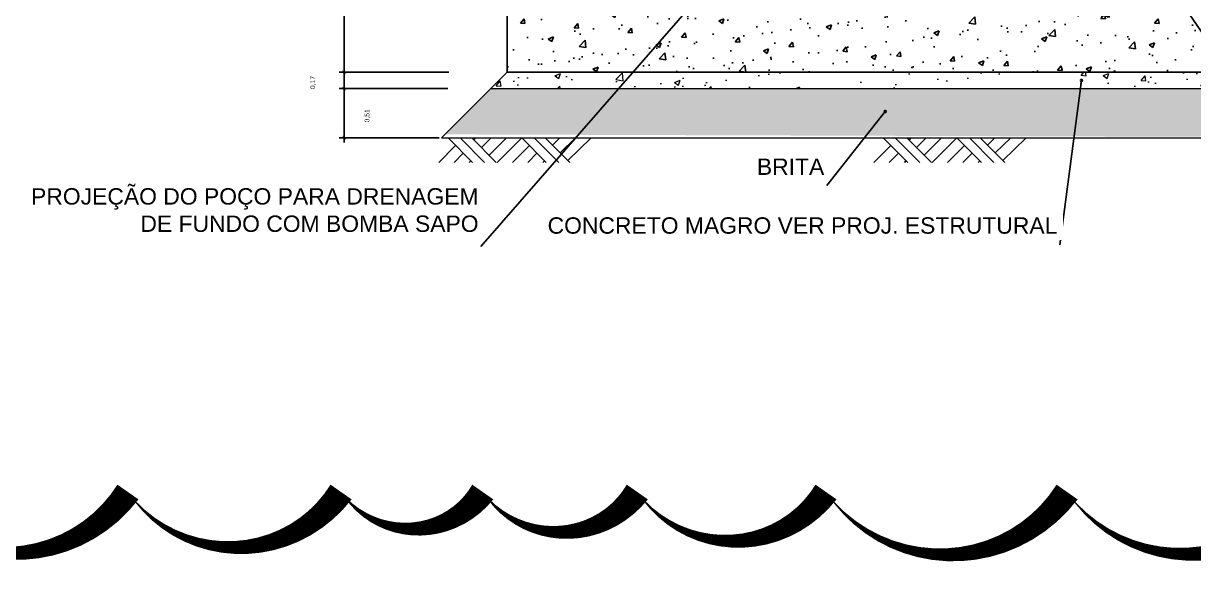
# Model space of a CAD drawing. Extents: x -160 to 364724, y -100 to 7353297.
# Drawn here: x 360673.33 to 360685.47, y 7352432.59 to 7352438.27 of the extents above; entities that cross this region are included whole.
import ezdxf

# ---------------------------------------------------------------- set-up
doc = ezdxf.new("R2010")
doc.units = 0
doc.header["$LTSCALE"] = 5
for name, color, linetype in [('01-CONTINUA', 1, 'Continuous'), ('GER-SIMBOLOS', 1, 'Continuous'), ('HACHURAS', 1, 'Continuous'), ('PAREDE CONCRETO CORTE', 5, 'Continuous'), ('SANC_COTAS', 1, 'Continuous'), ('VEGETAÇÃO', 7, 'Continuous')]:
    doc.layers.add(name, color=color, linetype=linetype)
doc.styles.add('R-80', font='arial.ttf')
doc.dimstyles.new('GERAL - 25', dxfattribs={"dimscale": 0.025, "dimtxt": 2, "dimasz": 1.5, "dimexe": 2, "dimexo": 1, "dimgap": 1, "dimtad": 1, "dimzin": 0, "dimtxsty": 'R-80', "dimblk": 'ARCHTICK', "dimcen": 0, "dimdle": 2, "dimclrd": 1, "dimclre": 1, "dimclrt": 2, "dimadec": 0, "dimazin": 0, "dimtfac": 0.5, "dimtmove": 2, "dimatfit": 3, "dimldrblk": 'OPEN90', "dimfxl": 1, "dimtolj": 1, "dimtzin": 0, "dimarcsym": 0})
doc.dimstyles.new('LEADER - 25', dxfattribs={"dimscale": 0.025, "dimtxt": 2, "dimasz": 1.5, "dimexe": 2, "dimexo": 1, "dimgap": 1, "dimtad": 1, "dimzin": 0, "dimtxsty": 'R-80', "dimcen": 0, "dimdle": 2, "dimclrd": 1, "dimclre": 1, "dimclrt": 2, "dimadec": 0, "dimazin": 0, "dimtfac": 0.5, "dimtmove": 2, "dimatfit": 3, "dimfxl": 1, "dimtolj": 1, "dimtzin": 0, "dimarcsym": 0})

# ---------------------------------------------------------------- blocks, each defined once
blk = doc.blocks.new('_ARCHTICK')
at = {"color": 0, "linetype": 'ByBlock', "const_width": 0.15}
blk.add_lwpolyline([(-0.5, -0.5), (0.5, 0.5)], dxfattribs=at)
blk = doc.blocks.new('*D386')
at = {"layer": 'Defpoints', "color": 0, "transparency": 16777216}
for p in [(360676.657, 7352437.761), (360677.768, 7352437.761), (360677.756, 7352437.592)]:
    blk.add_point(p, dxfattribs=at)
at = {"layer": 'SANC_COTAS', "color": 1, "lineweight": -2, "transparency": 16777216}
for p, q in [((360677.743, 7352437.761), (360676.607, 7352437.761)), ((360676.657, 7352437.542), (360676.657, 7352437.811)), ((360677.731, 7352437.592), (360676.607, 7352437.592))]:
    blk.add_line(p, q, dxfattribs=at)
at = {"layer": 'SANC_COTAS', "color": 1, "lineweight": -2, "transparency": 16777216, "xscale": 0.03750000000000001, "yscale": 0.03750000000000001, "zscale": 0.03750000000000001}
for p, rotation in [((360676.657, 7352437.761), 90), ((360676.657, 7352437.592), 270)]:
    blk.add_blockref('_ARCHTICK', p, dxfattribs=dict(at, rotation=rotation))
at = {"layer": 'SANC_COTAS', "color": 2, "transparency": 16777216, "insert": (360676.335, 7352437.655), "char_height": 0.05, "attachment_point": 5, "rotation": 90, "style": 'R-80'}
blk.add_mtext('\\A1;0,17', dxfattribs=at)
blk = doc.blocks.new('_Open90')
at = {"color": 0, "linetype": 'ByBlock', "lineweight": -2}
for p, q in [((0, 0), (-1, 0)), ((-0.5, 0.5), (0, 0)), ((0, 0), (-0.5, -0.5))]:
    blk.add_line(p, q, dxfattribs=at)
blk = doc.blocks.new('*D387')
at = {"layer": 'Defpoints', "color": 0, "transparency": 16777216}
for p in [(360676.657, 7352439.459), (360677.768, 7352439.459), (360677.768, 7352437.762)]:
    blk.add_point(p, dxfattribs=at)
at = {"layer": 'SANC_COTAS', "color": 1, "lineweight": -2, "transparency": 16777216}
for p, q in [((360677.743, 7352439.459), (360676.607, 7352439.459)), ((360676.657, 7352437.712), (360676.657, 7352439.509)), ((360677.743, 7352437.762), (360676.607, 7352437.762))]:
    blk.add_line(p, q, dxfattribs=at)
at = {"layer": 'SANC_COTAS', "color": 1, "lineweight": -2, "transparency": 16777216, "xscale": 0.03750000000000001, "yscale": 0.03750000000000001, "zscale": 0.03750000000000001}
for p, rotation in [((360676.657, 7352439.459), 90), ((360676.657, 7352437.762), 270)]:
    blk.add_blockref('_ARCHTICK', p, dxfattribs=dict(at, rotation=rotation))
at = {"layer": 'SANC_COTAS', "color": 2, "transparency": 16777216, "insert": (360676.847, 7352438.611), "char_height": 0.05, "attachment_point": 5, "rotation": 90, "style": 'R-80'}
blk.add_mtext('\\A1;1,70', dxfattribs=at)
blk = doc.blocks.new('*D388')
at = {"layer": 'Defpoints', "color": 0, "transparency": 16777216}
for p in [(360676.657, 7352437.592), (360677.756, 7352437.592), (360677.667, 7352437.083)]:
    blk.add_point(p, dxfattribs=at)
at = {"layer": 'SANC_COTAS', "color": 1, "lineweight": -2, "transparency": 16777216}
for p, q in [((360677.731, 7352437.592), (360676.607, 7352437.592)), ((360676.657, 7352437.033), (360676.657, 7352437.642)), ((360677.642, 7352437.083), (360676.607, 7352437.083))]:
    blk.add_line(p, q, dxfattribs=at)
at = {"layer": 'SANC_COTAS', "color": 1, "lineweight": -2, "transparency": 16777216, "xscale": 0.03750000000000001, "yscale": 0.03750000000000001, "zscale": 0.03750000000000001}
for p, rotation in [((360676.657, 7352437.592), 90), ((360676.657, 7352437.083), 270)]:
    blk.add_blockref('_ARCHTICK', p, dxfattribs=dict(at, rotation=rotation))
at = {"layer": 'SANC_COTAS', "color": 2, "transparency": 16777216, "insert": (360676.899, 7352437.309), "char_height": 0.05, "attachment_point": 5, "rotation": 90, "style": 'R-80'}
blk.add_mtext('\\A1;0,51', dxfattribs=at)
blk = doc.blocks.new('*U364')
at = {"layer": 'GER-SIMBOLOS'}
for p, q in [((-0.587, -0.3), (-0.287, 0)), ((-0.454, -0.3), (-0.154, 0)), ((-0.3, -0.3), (0, 0)), ((0.3, -0.3), (0, 0)), ((0.31, -0.3), (0.61, 0)), ((0.453, -0.3), (0.753, 0)), ((0.599, -0.3), (0.899, 0)), ((-0.563, -0.276), (-0.849, 0)), ((-0.47, -0.183), (-0.659, 0)), ((-0.377, -0.089), (-0.466, 0)), ((0.113, -0.3), (-0.094, -0.094)), ((0.393, -0.207), (0.186, 0)), ((0.486, -0.114), (0.373, 0)), ((0.579, -0.021), (0.559, 0)), ((1.013, -0.3), (0.806, -0.094)), ((-0.26, -0.3), (-0.28, -0.28)), ((-0.074, -0.3), (-0.187, -0.187)), ((0.64, -0.3), (0.62, -0.28)), ((0.826, -0.3), (0.713, -0.187))]:
    blk.add_line(p, q, dxfattribs=at)
blk = doc.blocks.new('*U365')
at = {"layer": 'GER-SIMBOLOS'}
for p, q in [((-0.587, -0.3), (-0.287, 0)), ((-0.454, -0.3), (-0.154, 0)), ((-0.3, -0.3), (0, 0)), ((0.3, -0.3), (0, 0)), ((0.31, -0.3), (0.61, 0)), ((0.453, -0.3), (0.753, 0)), ((0.599, -0.3), (0.899, 0)), ((-0.563, -0.276), (-0.849, 0)), ((-0.47, -0.183), (-0.659, 0)), ((-0.377, -0.089), (-0.466, 0)), ((0.113, -0.3), (-0.094, -0.094)), ((0.393, -0.207), (0.186, 0)), ((0.486, -0.114), (0.373, 0)), ((0.579, -0.021), (0.559, 0)), ((1.013, -0.3), (0.806, -0.094)), ((-0.26, -0.3), (-0.28, -0.28)), ((-0.074, -0.3), (-0.187, -0.187)), ((0.64, -0.3), (0.62, -0.28)), ((0.826, -0.3), (0.713, -0.187))]:
    blk.add_line(p, q, dxfattribs=at)

msp = doc.modelspace()

# ---------------------------------------------------------------- hatches: boundary and pattern name
at = {"layer": '01-CONTINUA'}
h = msp.add_hatch(dxfattribs=at)
h.set_pattern_fill('GRAVEL', color=9, scale=0.013589)
h.set_pattern_definition([(228.0128, (360686.00542, 7352437.39104), (-2.76129573, -3.1064577), [0.046437, -4.597243]), (184.96974, (360685.974354, 7352437.356524), (4.141943593, 0.345161986), [0.079687, -7.888996]), (132.51045, (360685.894967, 7352437.34962), (3.451619664, -3.79678163), [0.056188, -5.5626415]), (267.2737, (360685.760354, 7352437.26333), (0.345161967, 6.903239325), [0.072566, -7.184049]), (292.83365, (360685.756902, 7352437.190846), (-1.72580983, 4.141943595), [0.071157, -7.044539]), (357.2737, (360685.784515, 7352437.125265), (-6.903239325, 0.345161967), [0.072566, -7.184049]), (37.69424, (360685.856999, 7352437.121814), (-4.487105561, -3.451619663), [0.095965, -9.500531]), (72.25533, (360685.932935, 7352437.180491), (2.416133764, 7.593563257), [0.090601, -8.96949]), (121.42957, (360685.960548, 7352437.266782), (-2.76129573, 4.48710556), [0.072812, -7.208388]), (175.23636, (360685.92258, 7352437.32891), (3.79678163, -0.34516197), [0.083126, -4.073174]), (222.39744, (360685.839741, 7352437.335814), (-4.141943595, -3.796781629), [0.1075, -10.6425083]), (138.81407, (360686.102064, 7352437.25988), (-2.41613376, 2.0709718), [0.036691, -3.632431]), (171.46923, (360686.074451, 7352437.28404), (4.48710556, -0.69032393), [0.0698045, -6.910664]), (225, (360686.00542, 7352437.2944), (-5e-17, -0.345162), [0.048813, -0.43932]), (203.1986, (360685.981258, 7352437.335814), (1.72580983, 0.69032393), [0.026287, -2.602388]), (291.8014, (360685.957096, 7352437.32546), (-0.34516197, 1.0354859), [0.037175, -1.821579]), (30.96376, (360685.9709, 7352437.290943), (1.0354859, 0.69032393), [0.060379, -1.952244]), (161.565, (360686.02268, 7352437.32201), (0.690324, -0.345162), [0.04366, -1.047838]), (16.38954, (360685.756902, 7352437.32546), (3.451619663, 1.0354859), [0.061163, -6.055123]), (70.34618, (360685.81558, 7352437.342717), (-1.380647865, -3.79678163), [0.051312, -5.079889]), (293.1986, (360686.022677, 7352437.39104), (-0.69032393, 1.72580983), [0.052573, -2.576102]), (343.61046, (360686.043387, 7352437.342717), (-3.451619663, 1.0354859), [0.061163, -6.055123]), (339.44395, (360685.756902, 7352437.11146), (-1.72580983, 0.69032393), [0.058981, -2.890084]), (294.77514, (360685.812128, 7352437.09075), (-1.72580983, 3.79678163), [0.04942, -4.892548]), (66.8014, (360686.02613, 7352437.04588), (0.69032393, 1.72580983), [0.052573, -2.576102]), (17.35402, (360686.046838, 7352437.0942), (-4.48710556, -1.380647865), [0.05786, -5.728109]), (69.44395, (360685.857, 7352437.045878), (-0.69032393, -1.72580983), [0.029491, -2.919574]), (101.3099, (360686.00542, 7352437.04588), (-0.34516197, 1.38064787), [0.0176, -1.742388]), (165.9638, (360686.00197, 7352437.06314), (1.0354859, -0.345162), [0.071157, -1.351982]), (186.009, (360685.932935, 7352437.080394), (3.451619663, 0.345161966), [0.065943, -6.528367]), (303.6901, (360685.9709, 7352437.25988), (-0.345162, 0.6903239), [0.04978, -1.194719]), (353.15723, (360685.998516, 7352437.218459), (5.867753426, -0.690323932), [0.08691, -8.6040465]), (60.9454, (360686.084806, 7352437.208104), (-1.38064787, -2.41613376), [0.035536, -3.518123]), (90, (360686.10206, 7352437.23917), (-0.345162, 0.345162), [0.02071, -0.324452]), (120.25644, (360685.926032, 7352437.09075), (1.380647865, -2.416133764), [0.047951, -4.747192]), (48.0128, (360685.90187, 7352437.132168), (2.76129573, 3.1064577), [0.092873, -4.550806]), (0, (360685.964, 7352437.2012), (0.345162, 0.345162), [0.089742, -0.25542]), (325.30485, (360686.053742, 7352437.2012), (3.451619664, -2.41613376), [0.054575, -5.402915]), (254.0546, (360686.098613, 7352437.170136), (-0.34516197, -1.38064787), [0.050256, -2.462561]), (207.64598, (360686.084806, 7352437.121814), (-6.55807736, -3.451619662), [0.081826, -8.10077]), (175.42608, (360686.012322, 7352437.083846), (-4.487105561, 0.345161966), [0.086566, -8.570052])])
h.paths.add_polyline_path([(360678.176, 7352437.592), (360687.872, 7352437.592), (360688.38, 7352437.083), (360677.7, 7352437.117)])
at = {"layer": 'HACHURAS', "lineweight": 9}
h = msp.add_hatch(dxfattribs=at)
h.set_pattern_fill('AR-CONC', color=256, scale=0.003397, style=0)
h.set_pattern_definition([(50, (360781.97795, 7352489.21147), (0.6189293, -0.0541493), [0.064718, -0.7118966]), (355, (360781.97795, 7352489.21147), (-0.1197312, 0.6490704), [0.0517743, -0.5695192]), (100.45144, (360782.0295, 7352489.20695), (0.499198, 0.594921), [0.0550017, -0.6050195]), (46.1842, (360781.97795, 7352489.38405), (0.920927, -0.142829), [0.097077, -1.067845]), (96.6356, (360782.0547, 7352489.3721), (0.8065244, 0.840572), [0.082503, -0.90753]), (351.18415, (360781.97795, 7352489.384), (0.806524, 0.840572), [0.077661, -0.854275]), (21, (360782.06424, 7352489.3409), (0.515074, -0.3474218), [0.064718, -0.7118966]), (326, (360782.06424, 7352489.3409), (0.2099578, 0.625735), [0.0517743, -0.5695172]), (71.45144, (360782.10716, 7352489.31195), (0.7250318, 0.2783132), [0.0550017, -0.6050184]), (37.5, (360781.97795, 7352489.21147), (0.0104928, 0.28725574), [0, -0.562614, 0, -0.5781463, 0, -0.5716745]), (7.5, (360781.97795, 7352489.21147), (0.227004, 0.3403398), [0, -0.3296297, 0, -0.5496704, 0, -0.2178835]), (327.5, (360781.78552, 7352489.21147), (0.46063697, -0.01946205), [0, -0.2157262, 0, -0.6730658, 0, -0.8931066]), (317.5, (360781.69923, 7352489.21147), (0.5032339, 0.0863805), [0, -0.2804441, 0, -0.4469847, 0, -0.6342351])])
h.paths.add_polyline_path([(360678.346, 7352437.762), (360687.711, 7352437.762), (360687.872, 7352437.592), (360678.176, 7352437.592)])
at = {"layer": 'VEGETAÇÃO'}
h = msp.add_hatch(dxfattribs=at)
h.set_pattern_fill('AR-CONC', color=1, scale=0.003058)
h.set_pattern_definition([(50, (360687.0738, 7352439.2436), (0.557036, -0.048734), [0.058246, -0.640707]), (355, (360687.0738, 7352439.2436), (-0.107758, 0.584163), [0.046597, -0.512567]), (100.4514, (360687.1202, 7352439.2395), (0.449278, 0.53543), [0.0495, -0.544518]), (46.184, (360687.0738, 7352439.3989), (0.828834, -0.128546), [0.08737, -0.96106]), (96.636, (360687.1429, 7352439.3882), (0.72587, 0.756515), [0.07425, -0.81678]), (351.184, (360687.0738, 7352439.3989), (0.72587, 0.756515), [0.069895, -0.76885]), (21, (360687.15146, 7352439.36007), (0.463567, -0.31268), [0.058246, -0.640707]), (326, (360687.15146, 7352439.36007), (0.188962, 0.56316), [0.046597, -0.512566]), (71.4514, (360687.1901, 7352439.334), (0.65253, 0.250482), [0.0495, -0.544517]), (37.5, (360687.0738, 7352439.24358), (0.0094435, 0.25853), [0, -0.506353, 0, -0.520332, 0, -0.514507]), (7.5, (360687.0738, 7352439.24358), (0.204304, 0.306306), [0, -0.296667, 0, -0.494703, 0, -0.196095]), (327.5, (360686.90061, 7352439.24358), (0.4145733, -0.017516), [0, -0.194154, 0, -0.605759, 0, -0.803796]), (317.5, (360686.82295, 7352439.24358), (0.45291, 0.077742), [0, -0.2524, 0, -0.402286, 0, -0.570812])])
h.paths.add_polyline_path([(360678.346, 7352439.46), (360680.044, 7352439.46), (360678.566, 7352439.46), (360678.566, 7352439.206), (360678.787, 7352439.206), (360678.787, 7352439.46), (360687.28, 7352439.46), (360687.28, 7352439.206), (360687.501, 7352439.206), (360687.501, 7352439.46), (360686.023, 7352439.46), (360687.711, 7352439.46), (360687.711, 7352437.762), (360678.346, 7352437.762)])

# ---------------------------------------------------------------- linework, layer by layer
msp.add_lwpolyline([(360671.974, 7352433.408, 0, 0.267, 0.520567), (360674.415, 7352433.408, 0, 0.267, 0.520567), (360676.625, 7352433.408, 0, 0.267, 0.520567), (360678.095, 7352433.408, 0, 0.267, 0.520567), (360679.697, 7352433.408, 0, 0.267, 0.520567), (360681.654, 7352433.408, 0, 0.267, 0.520567), (360684.154, 7352433.408, 0, 0.267, 0.520567), (360686.631, 7352433.408, 0, 0.267, 0.520567), (360688.417, 7352433.408, 0, 0.267, 0.520567), (360691.034, 7352433.408, 0, 0.267, 0.520567), (360692.769, 7352433.408, 0, 0.267, 0.520567)], format="xyseb")
at = {"layer": 'PAREDE CONCRETO CORTE'}
msp.add_line((360678.346, 7352437.762), (360687.711, 7352437.762), dxfattribs=at)
at = {"layer": 'PAREDE CONCRETO CORTE', "flags": 128}
msp.add_lwpolyline([(360687.722, 7352439.46), (360687.722, 7352439.46), (360687.711, 7352437.762), (360678.346, 7352437.762), (360678.346, 7352439.46), (360678.346, 7352439.46)], dxfattribs=at)
at = {"layer": 'SANC_COTAS', "linetype": 'Continuous', "lineweight": 13}
msp.add_line((360678.176, 7352437.592), (360687.881, 7352437.592), dxfattribs=at)
msp.add_lwpolyline([(360678.347, 7352437.763), (360677.667, 7352437.083), (360688.38, 7352437.083), (360687.711, 7352437.762)], dxfattribs=at)

# ---------------------------------------------------------------- block references
at = {"layer": 'GER-SIMBOLOS', "xscale": -0.849315860434, "yscale": 0.849315860434, "zscale": 0.849315860434}
for name, p in [('*U365', (360678.498, 7352437.082)), ('*U364', (360683.01, 7352437.082))]:
    msp.add_blockref(name, p, dxfattribs=at)

# ---------------------------------------------------------------- dimensions: what is measured, and where the dimension line sits
at = {"layer": 'SANC_COTAS'}
for base, p1, p2, picture, middle in [((360676.657, 7352439.459), (360677.768, 7352437.762), (360677.768, 7352439.459), '*D387', (360676.847, 7352438.611)), ((360676.657, 7352437.761), (360677.756, 7352437.592), (360677.768, 7352437.761), '*D386', (360676.335, 7352437.655)), ((360676.657, 7352437.592), (360677.667, 7352437.083), (360677.756, 7352437.592), '*D388', (360676.899, 7352437.309))]:
    dim = msp.add_linear_dim(base=base, p1=p1, p2=p2, angle=90, dimstyle='GERAL - 25', dxfattribs=at)
    dim.commit()
    dim.dimension.update_dxf_attribs({"geometry": picture, "text_midpoint": middle, "dimtype": 160})

# ---------------------------------------------------------------- leaders
for points in [[(360684.263, 7352440.057), (360686.802, 7352436.348)], [(360680.69, 7352438.951), (360678.076, 7352435.953)]]:
    msp.add_leader(points, dimstyle='LEADER - 25', dxfattribs=at)
for points in [[(360684.303, 7352437.676), (360684.078, 7352435.971)], [(360682.268, 7352437.354), (360681.661, 7352436.588)]]:
    msp.add_leader(points, dimstyle='LEADER - 25', override={"dimldrblk": 'Dot'}, dxfattribs=at)

# ---------------------------------------------------------------- next in the draw order: wipeouts: each hides what was drawn before it
for points in [[(360680.894, 7352436.638), (360681.695, 7352436.638), (360681.695, 7352436.927), (360680.894, 7352436.927)], [(360673.387, 7352436.004), (360678.111, 7352436.004), (360678.111, 7352436.619), (360673.387, 7352436.619)], [(360678.727, 7352436.022), (360684.113, 7352436.022), (360684.113, 7352436.317), (360678.727, 7352436.317)]]:
    msp.add_wipeout(points).dxf.layer = 'SANC_COTAS'

# ---------------------------------------------------------------- next in the draw order: texts
at = {"layer": 'SANC_COTAS', "color": 2, "attachment_point": 3, "style": 'R-80'}
for s, insert, char_height in [('BRITA', (360681.636, 7352436.867), 0.1699), ('PROJEÇÃO DO POÇO PARA DRENAGEM\\PDE FUNDO COM BOMBA SAPO', (360678.051, 7352436.559), 0.16986), ('CONCRETO MAGRO VER PROJ. ESTRUTURAL', (360684.053, 7352436.257), 0.16986)]:
    msp.add_mtext(s, dxfattribs=dict(at, insert=insert, char_height=char_height))

doc.saveas('drawing.dxf')
